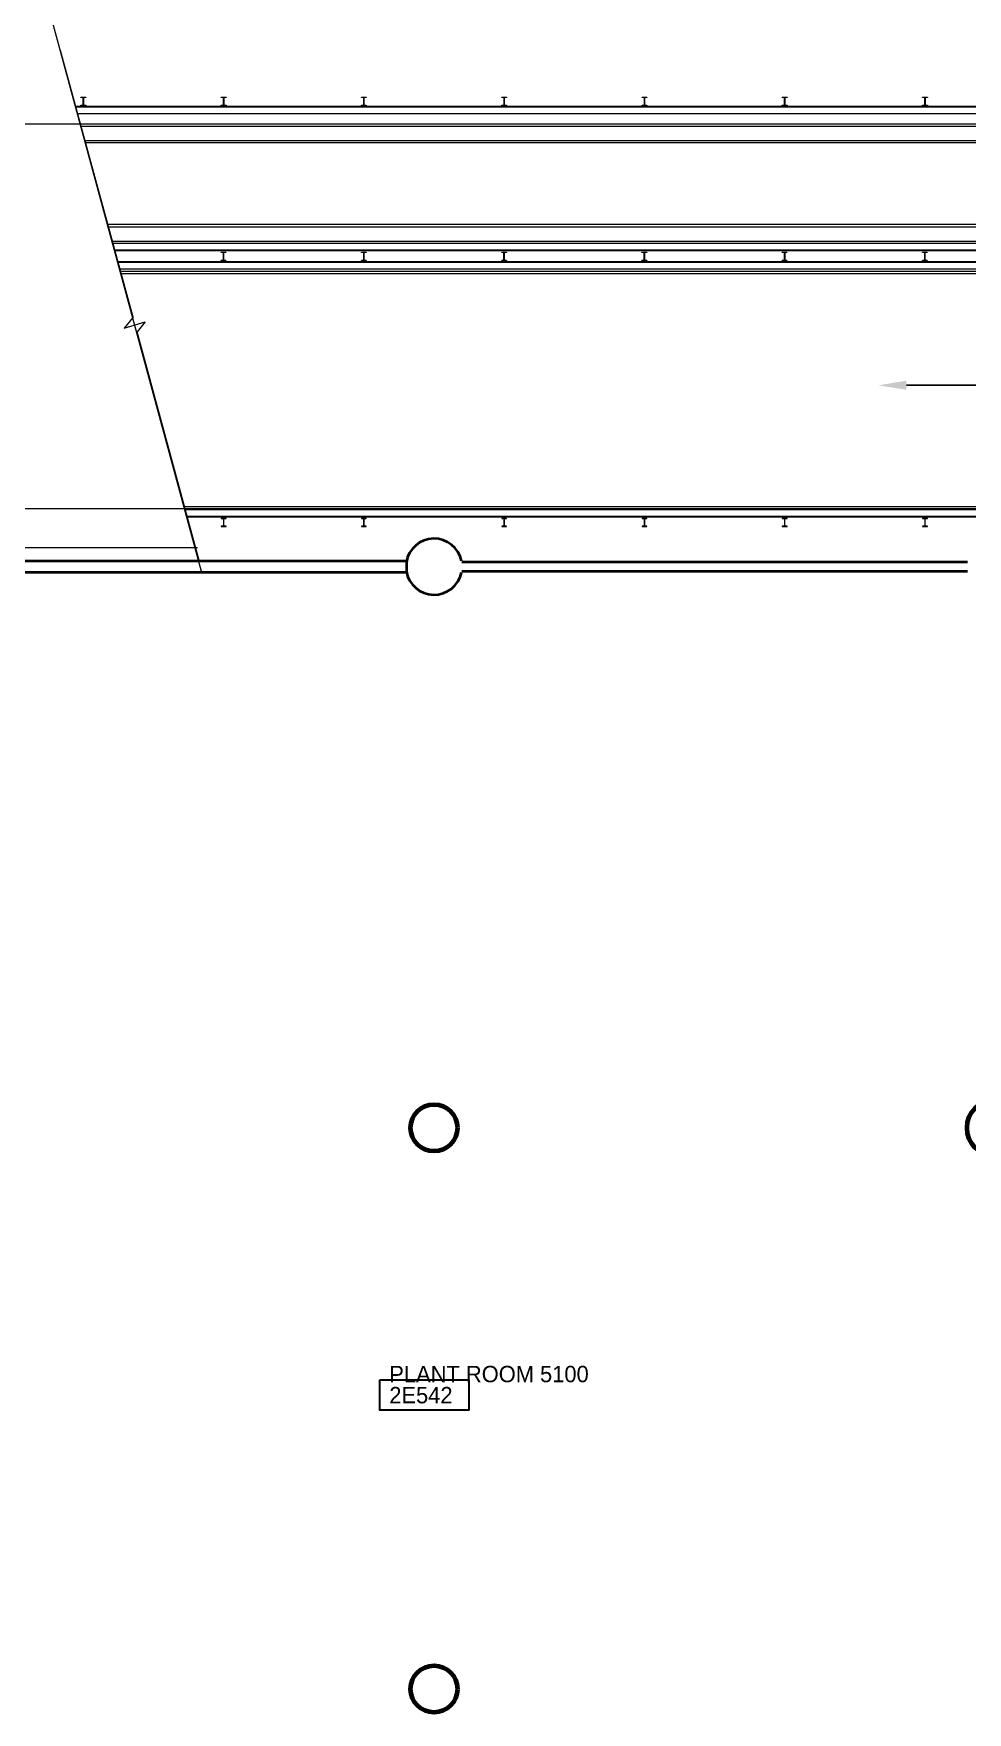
# Model space of a CAD drawing. Header units: metres. Extents: x 1807 to 3745, y 842 to 1968.
# Drawn here: x 3333.43 to 3353.41, y 1355.5 to 1391.4 of the extents above; entities that cross this region are included whole.
import ezdxf
from ezdxf import colors
from ezdxf.entities.mleader import LeaderData, LeaderLine
from ezdxf.enums import TextEntityAlignment as Align
from ezdxf.math import Vec2, Vec3

# ---------------------------------------------------------------- set-up
doc = ezdxf.new("R2010")
doc.units = ezdxf.units.M
doc.header["$MEASUREMENT"] = 0
doc.linetypes.add('DGN2', pattern=[9.732586, 4.866293, -4.866293])
for name, color, linetype, lineweight in [('Level 1', 7, 'Continuous', 0), ('Level 31', 7, 'Continuous', 0), ('Level 33', 7, 'Continuous', 0), ('TRIRIGA DOOR BOX', 7, 'Continuous', 0)]:
    doc.layers.add(name, color=color, linetype=linetype, lineweight=lineweight)
doc.styles.add('Style-CHAR_FAST_FONT', font='CHAR_FAST_FONT.shx', dxfattribs={"height": 0.2})

msp = doc.modelspace()

# ---------------------------------------------------------------- linework, layer by layer
at = {"layer": 'Level 1', "color": 7, "linetype": 'Continuous', "lineweight": 0}
for p, q in [((3337.026, 1379.9), (3333.72, 1392.1)), ((3335.563, 1385.335), (3334.014, 1391.036)), ((3378.75, 1389.685), (3334.381, 1389.685)), ((3378, 1389.46), (3334.436, 1389.46)), ((3378.55, 1389.414), (3334.448, 1389.414)), ((3378, 1389.11), (3334.53, 1389.11)), ((3378, 1389.067), (3334.542, 1389.067)), ((3378, 1387.316), (3335.016, 1387.316)), ((3378, 1387.26), (3335.032, 1387.26)), ((3378, 1386.953), (3335.115, 1386.953)), ((3378, 1386.91), (3335.126, 1386.91)), ((3377.648, 1386.91), (3335.133, 1386.91)), ((3377.648, 1386.36), (3335.282, 1386.36)), ((3378, 1386.31), (3335.289, 1386.31)), ((3378, 1386.264), (3335.301, 1386.264)), ((3335.563, 1385.335), (3335.369, 1385.103)), ((3335.369, 1385.103), (3335.825, 1385.239)), ((3335.825, 1385.239), (3335.648, 1385.021)), ((3336.977, 1380.133), (3335.648, 1385.021)), ((3378.562, 1381.283), (3336.651, 1381.283)), ((3378, 1381.24), (3336.663, 1381.24)), ((3378.75, 1381.215), (3336.682, 1381.215))]:
    msp.add_line(p, q, dxfattribs=at)
at = {"layer": 'Level 1', "color": 7, "linetype": 'Continuous', "lineweight": 30}
for p, q in [((3379.1, 1389.835), (3334.341, 1389.835)), ((3377.998, 1386.76), (3335.174, 1386.76)), ((3377.998, 1386.51), (3335.242, 1386.51)), ((3379.1, 1381.065), (3336.723, 1381.065))]:
    msp.add_line(p, q, dxfattribs=at)
at = {"layer": 'Level 1', "color": 7, "linetype": 'Continuous', "lineweight": 13}
for p, q in [((3334.449, 1390.039), (3334.551, 1390.039)), ((3334.449, 1390.031), (3334.449, 1390.039)), ((3334.49, 1390.031), (3334.449, 1390.031)), ((3334.449, 1389.861), (3334.449, 1389.869)), ((3334.449, 1389.869), (3334.49, 1389.869)), ((3334.551, 1389.861), (3334.449, 1389.861)), ((3334.498, 1389.876), (3334.498, 1390.023)), ((3334.502, 1390.023), (3334.502, 1389.876)), ((3334.551, 1390.031), (3334.51, 1390.031)), ((3334.51, 1389.869), (3334.551, 1389.869)), ((3334.551, 1390.039), (3334.551, 1390.031)), ((3334.551, 1389.869), (3334.551, 1389.861)), ((3337.449, 1390.039), (3337.551, 1390.039)), ((3337.449, 1390.031), (3337.449, 1390.039)), ((3337.49, 1390.031), (3337.449, 1390.031)), ((3337.449, 1389.861), (3337.449, 1389.869)), ((3337.449, 1389.869), (3337.49, 1389.869)), ((3337.551, 1389.861), (3337.449, 1389.861)), ((3337.498, 1389.876), (3337.498, 1390.023)), ((3337.502, 1390.023), (3337.502, 1389.876)), ((3337.551, 1390.031), (3337.51, 1390.031)), ((3337.51, 1389.869), (3337.551, 1389.869)), ((3337.551, 1390.039), (3337.551, 1390.031)), ((3337.551, 1389.869), (3337.551, 1389.861)), ((3340.449, 1390.039), (3340.551, 1390.039)), ((3340.449, 1390.031), (3340.449, 1390.039)), ((3340.49, 1390.031), (3340.449, 1390.031)), ((3340.449, 1389.861), (3340.449, 1389.869)), ((3340.449, 1389.869), (3340.49, 1389.869)), ((3340.551, 1389.861), (3340.449, 1389.861)), ((3340.498, 1389.876), (3340.498, 1390.023)), ((3340.502, 1390.023), (3340.502, 1389.876)), ((3340.551, 1390.031), (3340.51, 1390.031)), ((3340.51, 1389.869), (3340.551, 1389.869)), ((3340.551, 1390.039), (3340.551, 1390.031)), ((3340.551, 1389.869), (3340.551, 1389.861)), ((3343.449, 1390.039), (3343.551, 1390.039)), ((3343.449, 1390.031), (3343.449, 1390.039)), ((3343.49, 1390.031), (3343.449, 1390.031)), ((3343.449, 1389.861), (3343.449, 1389.869)), ((3343.449, 1389.869), (3343.49, 1389.869)), ((3343.551, 1389.861), (3343.449, 1389.861)), ((3343.498, 1389.876), (3343.498, 1390.023)), ((3343.502, 1390.023), (3343.502, 1389.876)), ((3343.551, 1390.031), (3343.51, 1390.031)), ((3343.51, 1389.869), (3343.551, 1389.869)), ((3343.551, 1390.039), (3343.551, 1390.031)), ((3343.551, 1389.869), (3343.551, 1389.861)), ((3346.449, 1390.039), (3346.551, 1390.039)), ((3346.449, 1390.031), (3346.449, 1390.039)), ((3346.49, 1390.031), (3346.449, 1390.031)), ((3346.449, 1389.861), (3346.449, 1389.869)), ((3346.449, 1389.869), (3346.49, 1389.869)), ((3346.551, 1389.861), (3346.449, 1389.861)), ((3346.498, 1389.876), (3346.498, 1390.023)), ((3346.502, 1390.023), (3346.502, 1389.876)), ((3346.551, 1390.031), (3346.51, 1390.031)), ((3346.51, 1389.869), (3346.551, 1389.869)), ((3346.551, 1390.039), (3346.551, 1390.031)), ((3346.551, 1389.869), (3346.551, 1389.861)), ((3349.449, 1390.039), (3349.551, 1390.039)), ((3349.449, 1390.031), (3349.449, 1390.039)), ((3349.49, 1390.031), (3349.449, 1390.031)), ((3349.449, 1389.861), (3349.449, 1389.869)), ((3349.449, 1389.869), (3349.49, 1389.869)), ((3349.551, 1389.861), (3349.449, 1389.861)), ((3349.498, 1389.876), (3349.498, 1390.023)), ((3349.502, 1390.023), (3349.502, 1389.876)), ((3349.551, 1390.031), (3349.51, 1390.031)), ((3349.51, 1389.869), (3349.551, 1389.869)), ((3349.551, 1390.039), (3349.551, 1390.031)), ((3349.551, 1389.869), (3349.551, 1389.861)), ((3352.449, 1390.039), (3352.551, 1390.039)), ((3352.449, 1390.031), (3352.449, 1390.039)), ((3352.49, 1390.031), (3352.449, 1390.031)), ((3352.449, 1389.861), (3352.449, 1389.869)), ((3352.449, 1389.869), (3352.49, 1389.869)), ((3352.551, 1389.861), (3352.449, 1389.861)), ((3352.498, 1389.876), (3352.498, 1390.023)), ((3352.502, 1390.023), (3352.502, 1389.876)), ((3352.551, 1390.031), (3352.51, 1390.031)), ((3352.51, 1389.869), (3352.551, 1389.869)), ((3352.551, 1390.039), (3352.551, 1390.031)), ((3352.551, 1389.869), (3352.551, 1389.861)), ((3337.447, 1386.724), (3337.548, 1386.724)), ((3337.447, 1386.716), (3337.447, 1386.724)), ((3337.488, 1386.716), (3337.447, 1386.716)), ((3337.447, 1386.546), (3337.447, 1386.554)), ((3337.447, 1386.554), (3337.488, 1386.554)), ((3337.548, 1386.546), (3337.447, 1386.546)), ((3337.495, 1386.561), (3337.495, 1386.708)), ((3337.5, 1386.708), (3337.5, 1386.561)), ((3337.548, 1386.716), (3337.508, 1386.716)), ((3337.508, 1386.554), (3337.548, 1386.554)), ((3337.548, 1386.724), (3337.548, 1386.716)), ((3337.548, 1386.554), (3337.548, 1386.546)), ((3340.447, 1386.724), (3340.548, 1386.724)), ((3340.447, 1386.716), (3340.447, 1386.724)), ((3340.488, 1386.716), (3340.447, 1386.716)), ((3340.447, 1386.546), (3340.447, 1386.554)), ((3340.447, 1386.554), (3340.488, 1386.554)), ((3340.548, 1386.546), (3340.447, 1386.546)), ((3340.495, 1386.561), (3340.495, 1386.708)), ((3340.5, 1386.708), (3340.5, 1386.561)), ((3340.548, 1386.716), (3340.508, 1386.716)), ((3340.508, 1386.554), (3340.548, 1386.554)), ((3340.548, 1386.724), (3340.548, 1386.716)), ((3340.548, 1386.554), (3340.548, 1386.546)), ((3343.447, 1386.724), (3343.548, 1386.724)), ((3343.447, 1386.716), (3343.447, 1386.724)), ((3343.488, 1386.716), (3343.447, 1386.716)), ((3343.447, 1386.546), (3343.447, 1386.554)), ((3343.447, 1386.554), (3343.488, 1386.554)), ((3343.548, 1386.546), (3343.447, 1386.546)), ((3343.495, 1386.561), (3343.495, 1386.708)), ((3343.5, 1386.708), (3343.5, 1386.561)), ((3343.548, 1386.716), (3343.508, 1386.716)), ((3343.508, 1386.554), (3343.548, 1386.554)), ((3343.548, 1386.724), (3343.548, 1386.716)), ((3343.548, 1386.554), (3343.548, 1386.546)), ((3346.447, 1386.724), (3346.548, 1386.724)), ((3346.447, 1386.716), (3346.447, 1386.724)), ((3346.488, 1386.716), (3346.447, 1386.716)), ((3346.447, 1386.546), (3346.447, 1386.554)), ((3346.447, 1386.554), (3346.488, 1386.554)), ((3346.548, 1386.546), (3346.447, 1386.546)), ((3346.495, 1386.561), (3346.495, 1386.708)), ((3346.5, 1386.708), (3346.5, 1386.561)), ((3346.548, 1386.716), (3346.508, 1386.716)), ((3346.508, 1386.554), (3346.548, 1386.554)), ((3346.548, 1386.724), (3346.548, 1386.716)), ((3346.548, 1386.554), (3346.548, 1386.546)), ((3349.447, 1386.724), (3349.548, 1386.724)), ((3349.447, 1386.716), (3349.447, 1386.724)), ((3349.488, 1386.716), (3349.447, 1386.716)), ((3349.447, 1386.546), (3349.447, 1386.554)), ((3349.447, 1386.554), (3349.488, 1386.554)), ((3349.548, 1386.546), (3349.447, 1386.546)), ((3349.495, 1386.561), (3349.495, 1386.708)), ((3349.5, 1386.708), (3349.5, 1386.561)), ((3349.548, 1386.716), (3349.508, 1386.716)), ((3349.508, 1386.554), (3349.548, 1386.554)), ((3349.548, 1386.724), (3349.548, 1386.716)), ((3349.548, 1386.554), (3349.548, 1386.546)), ((3352.447, 1386.724), (3352.548, 1386.724)), ((3352.447, 1386.716), (3352.447, 1386.724)), ((3352.488, 1386.716), (3352.447, 1386.716)), ((3352.447, 1386.546), (3352.447, 1386.554)), ((3352.447, 1386.554), (3352.488, 1386.554)), ((3352.548, 1386.546), (3352.447, 1386.546)), ((3352.495, 1386.561), (3352.495, 1386.708)), ((3352.5, 1386.708), (3352.5, 1386.561)), ((3352.548, 1386.716), (3352.508, 1386.716)), ((3352.508, 1386.554), (3352.548, 1386.554)), ((3352.548, 1386.724), (3352.548, 1386.716)), ((3352.548, 1386.554), (3352.548, 1386.546)), ((3337.551, 1381.038), (3337.449, 1381.038)), ((3337.449, 1381.038), (3337.449, 1381.031)), ((3337.449, 1381.031), (3337.49, 1381.031)), ((3337.49, 1380.869), (3337.449, 1380.869)), ((3337.449, 1380.869), (3337.449, 1380.861)), ((3337.449, 1380.861), (3337.551, 1380.861)), ((3337.498, 1381.023), (3337.498, 1380.876)), ((3337.502, 1380.876), (3337.502, 1381.023)), ((3337.51, 1381.031), (3337.551, 1381.031)), ((3337.551, 1380.869), (3337.51, 1380.869)), ((3337.551, 1381.031), (3337.551, 1381.038)), ((3337.551, 1380.861), (3337.551, 1380.869)), ((3340.551, 1381.038), (3340.449, 1381.038)), ((3340.449, 1381.038), (3340.449, 1381.031)), ((3340.449, 1381.031), (3340.49, 1381.031)), ((3340.49, 1380.869), (3340.449, 1380.869)), ((3340.449, 1380.869), (3340.449, 1380.861)), ((3340.449, 1380.861), (3340.551, 1380.861)), ((3340.498, 1381.023), (3340.498, 1380.876)), ((3340.502, 1380.876), (3340.502, 1381.023)), ((3340.51, 1381.031), (3340.551, 1381.031)), ((3340.551, 1380.869), (3340.51, 1380.869)), ((3340.551, 1381.031), (3340.551, 1381.038)), ((3340.551, 1380.861), (3340.551, 1380.869)), ((3343.551, 1381.038), (3343.449, 1381.038)), ((3343.449, 1381.038), (3343.449, 1381.031)), ((3343.449, 1381.031), (3343.49, 1381.031)), ((3343.49, 1380.869), (3343.449, 1380.869)), ((3343.449, 1380.869), (3343.449, 1380.861)), ((3343.449, 1380.861), (3343.551, 1380.861)), ((3343.498, 1381.023), (3343.498, 1380.876)), ((3343.502, 1380.876), (3343.502, 1381.023)), ((3343.51, 1381.031), (3343.551, 1381.031)), ((3343.551, 1380.869), (3343.51, 1380.869)), ((3343.551, 1381.031), (3343.551, 1381.038)), ((3343.551, 1380.861), (3343.551, 1380.869)), ((3346.551, 1381.038), (3346.449, 1381.038)), ((3346.449, 1381.038), (3346.449, 1381.031)), ((3346.449, 1381.031), (3346.49, 1381.031)), ((3346.49, 1380.869), (3346.449, 1380.869)), ((3346.449, 1380.869), (3346.449, 1380.861)), ((3346.449, 1380.861), (3346.551, 1380.861)), ((3346.498, 1381.023), (3346.498, 1380.876)), ((3346.502, 1380.876), (3346.502, 1381.023)), ((3346.51, 1381.031), (3346.551, 1381.031)), ((3346.551, 1380.869), (3346.51, 1380.869)), ((3346.551, 1381.031), (3346.551, 1381.038)), ((3346.551, 1380.861), (3346.551, 1380.869)), ((3349.551, 1381.038), (3349.449, 1381.038)), ((3349.449, 1381.038), (3349.449, 1381.031)), ((3349.449, 1381.031), (3349.49, 1381.031)), ((3349.49, 1380.869), (3349.449, 1380.869)), ((3349.449, 1380.869), (3349.449, 1380.861)), ((3349.449, 1380.861), (3349.551, 1380.861)), ((3349.498, 1381.023), (3349.498, 1380.876)), ((3349.502, 1380.876), (3349.502, 1381.023)), ((3349.51, 1381.031), (3349.551, 1381.031)), ((3349.551, 1380.869), (3349.51, 1380.869)), ((3349.551, 1381.031), (3349.551, 1381.038)), ((3349.551, 1380.861), (3349.551, 1380.869)), ((3352.551, 1381.038), (3352.449, 1381.038)), ((3352.449, 1381.038), (3352.449, 1381.031)), ((3352.449, 1381.031), (3352.49, 1381.031)), ((3352.49, 1380.869), (3352.449, 1380.869)), ((3352.449, 1380.869), (3352.449, 1380.861)), ((3352.449, 1380.861), (3352.551, 1380.861)), ((3352.498, 1381.023), (3352.498, 1380.876)), ((3352.502, 1380.876), (3352.502, 1381.023)), ((3352.51, 1381.031), (3352.551, 1381.031)), ((3352.551, 1380.869), (3352.51, 1380.869)), ((3352.551, 1381.031), (3352.551, 1381.038)), ((3352.551, 1380.861), (3352.551, 1380.869))]:
    msp.add_line(p, q, dxfattribs=at)
at = {"layer": 'Level 1', "color": 7, "linetype": 'DGN2', "lineweight": 0}
for p, q in [((3334.44, 1389.46), (3254, 1389.46)), ((3336.651, 1381.24), (3254, 1381.24)), ((3336.943, 1380.4), (3254, 1380.4))]:
    msp.add_line(p, q, dxfattribs=at)
at = {"layer": 'Level 1', "color": 7, "linetype": 'Continuous', "lineweight": 40}
for p, q in [((3330.484, 1380.125), (3341.413, 1380.125)), ((3341.413, 1380.125), (3341.413, 1379.875)), ((3353.408, 1380.1), (3342.592, 1380.1)), ((3341.413, 1379.875), (3330.484, 1379.875)), ((3353.408, 1379.9), (3342.592, 1379.9))]:
    msp.add_line(p, q, dxfattribs=at)
at = {"layer": 'Level 1', "color": 7, "linetype": 'Continuous', "lineweight": 70}
for centre, radius in [((3354, 1368), 0.6), ((3342, 1368), 0.5), ((3342, 1356), 0.5)]:
    msp.add_circle(centre, radius, dxfattribs=at)
at = {"layer": 'Level 1', "color": 7, "linetype": 'Continuous', "lineweight": 13}
for centre, start, end in [((3334.49, 1390.023), 0, 90), ((3334.49, 1389.876), 270, 0), ((3334.51, 1390.023), 90, 180), ((3334.51, 1389.876), 180, 270), ((3337.49, 1390.023), 0, 90), ((3337.49, 1389.876), 270, 0), ((3337.51, 1390.023), 90, 180), ((3337.51, 1389.876), 180, 270), ((3340.49, 1390.023), 0, 90), ((3340.49, 1389.876), 270, 0), ((3340.51, 1390.023), 90, 180), ((3340.51, 1389.876), 180, 270), ((3343.49, 1390.023), 0, 90), ((3343.49, 1389.876), 270, 0), ((3343.51, 1390.023), 90, 180), ((3343.51, 1389.876), 180, 270), ((3346.49, 1390.023), 0, 90), ((3346.49, 1389.876), 270, 0), ((3346.51, 1390.023), 90, 180), ((3346.51, 1389.876), 180, 270), ((3349.49, 1390.023), 0, 90), ((3349.49, 1389.876), 270, 0), ((3349.51, 1390.023), 90, 180), ((3349.51, 1389.876), 180, 270), ((3352.49, 1390.023), 0, 90), ((3352.49, 1389.876), 270, 0), ((3352.51, 1390.023), 90, 180), ((3352.51, 1389.876), 180, 270), ((3337.488, 1386.708), 0, 90), ((3337.488, 1386.561), 270, 0), ((3337.508, 1386.708), 90, 180), ((3337.508, 1386.561), 180, 270), ((3340.488, 1386.708), 0, 90), ((3340.488, 1386.561), 270, 0), ((3340.508, 1386.708), 90, 180), ((3340.508, 1386.561), 180, 270), ((3343.488, 1386.708), 0, 90), ((3343.488, 1386.561), 270, 0), ((3343.508, 1386.708), 90, 180), ((3343.508, 1386.561), 180, 270), ((3346.488, 1386.708), 0, 90), ((3346.488, 1386.561), 270, 0), ((3346.508, 1386.708), 90, 180), ((3346.508, 1386.561), 180, 270), ((3349.488, 1386.708), 0, 90), ((3349.488, 1386.561), 270, 0), ((3349.508, 1386.708), 90, 180), ((3349.508, 1386.561), 180, 270), ((3352.488, 1386.708), 0, 90), ((3352.488, 1386.561), 270, 0), ((3352.508, 1386.708), 90, 180), ((3352.508, 1386.561), 180, 270), ((3337.49, 1381.023), 0, 90), ((3337.49, 1380.876), 270, 0), ((3337.51, 1381.023), 90, 180), ((3337.51, 1380.876), 180, 270), ((3340.49, 1381.023), 0, 90), ((3340.49, 1380.876), 270, 0), ((3340.51, 1381.023), 90, 180), ((3340.51, 1380.876), 180, 270), ((3343.49, 1381.023), 0, 90), ((3343.49, 1380.876), 270, 0), ((3343.51, 1381.023), 90, 180), ((3343.51, 1380.876), 180, 270), ((3346.49, 1381.023), 0, 90), ((3346.49, 1380.876), 270, 0), ((3346.51, 1381.023), 90, 180), ((3346.51, 1380.876), 180, 270), ((3349.49, 1381.023), 0, 90), ((3349.49, 1380.876), 270, 0), ((3349.51, 1381.023), 90, 180), ((3349.51, 1380.876), 180, 270), ((3352.49, 1381.023), 0, 90), ((3352.49, 1380.876), 270, 0), ((3352.51, 1381.023), 90, 180), ((3352.51, 1380.876), 180, 270)]:
    msp.add_arc(centre, 0.0076, start, end, dxfattribs=at)
at = {"layer": 'Level 1', "color": 7, "linetype": 'Continuous', "lineweight": 40}
for start, end in [(12.0248, 170.405), (189.5931, 347.9752)]:
    msp.add_arc((3342, 1380), 0.6, start, end, dxfattribs=at)
at = {"layer": 'TRIRIGA DOOR BOX', "color": 251, "linetype": 'Continuous', "lineweight": 30, "true_color": 0x555555}
msp.add_lwpolyline([(3340.842, 1362.61), (3342.742, 1362.61), (3342.742, 1361.96), (3340.842, 1361.96)], close=True, dxfattribs=at)

# ---------------------------------------------------------------- texts
at = {"layer": 'Level 31', "color": 7, "linetype": 'Continuous', "lineweight": 30, "style": 'Style-CHAR_FAST_FONT'}
msp.add_text('PLANT ROOM 5100', height=0.35, dxfattribs=at).set_placement((3341.043, 1362.736), align=Align.MIDDLE_LEFT)
at = {"layer": 'Level 33', "color": 7, "linetype": 'Continuous', "lineweight": 13, "style": 'Style-CHAR_FAST_FONT'}
msp.add_text('2E542', height=0.35, dxfattribs=at).set_placement((3341.043, 1362.285), align=Align.MIDDLE_LEFT)

# ---------------------------------------------------------------- leaders
at = {"layer": 'Level 31', "color": 7, "linetype": 'Continuous', "lineweight": 30}
ml = msp.add_multileader_mtext('Standard', dxfattribs=at)
ml.set_content('')
ml.set_leader_properties()
ml.build(insert=Vec2(0, 0))
ml.multileader.update_dxf_attribs({"text_left_attachment_type": 2, "text_right_attachment_type": 2, "text_top_attachment_type": 2, "text_bottom_attachment_type": 2, "dogleg_length": 0, "arrow_head_size": 0.6})
ctx = ml.context
ctx.base_point, ctx.char_height, ctx.arrow_head_size, ctx.landing_gap_size, ctx.plane_origin = Vec3(2955.544, 1498.6), 0.2, 0.6, 0, Vec3(2951.1, 1498.6)
ctx.left_attachment, ctx.right_attachment, ctx.top_attachment, ctx.bottom_attachment = 2, 2, 2, 2
notes = []
notes.append((ctx, [(0, (1, 1, 0), (3355.947, 1383.879), (1, 0), 0, [(0, [(3351.504, 1383.879)], 0, [])])]))
ctx.mtext, ml.multileader.dxf.content_type = None, 0
for ctx, leaders in notes:
    for number, flags, end, landing, length, lines in leaders:
        leader = LeaderData()
        leader.index, (leader.has_last_leader_line, leader.has_dogleg_vector, leader.attachment_direction) = number, flags
        leader.last_leader_point, leader.dogleg_vector, leader.dogleg_length = Vec3(end), Vec3(landing), length
        for number, points, colour, breaks in lines:
            line = LeaderLine()
            line.index, line.vertices, line.color, line.breaks = number, Vec3.list(points), colors.encode_raw_color(colour), breaks
            leader.lines.append(line)
        ctx.leaders.append(leader)

doc.saveas('drawing.dxf')
